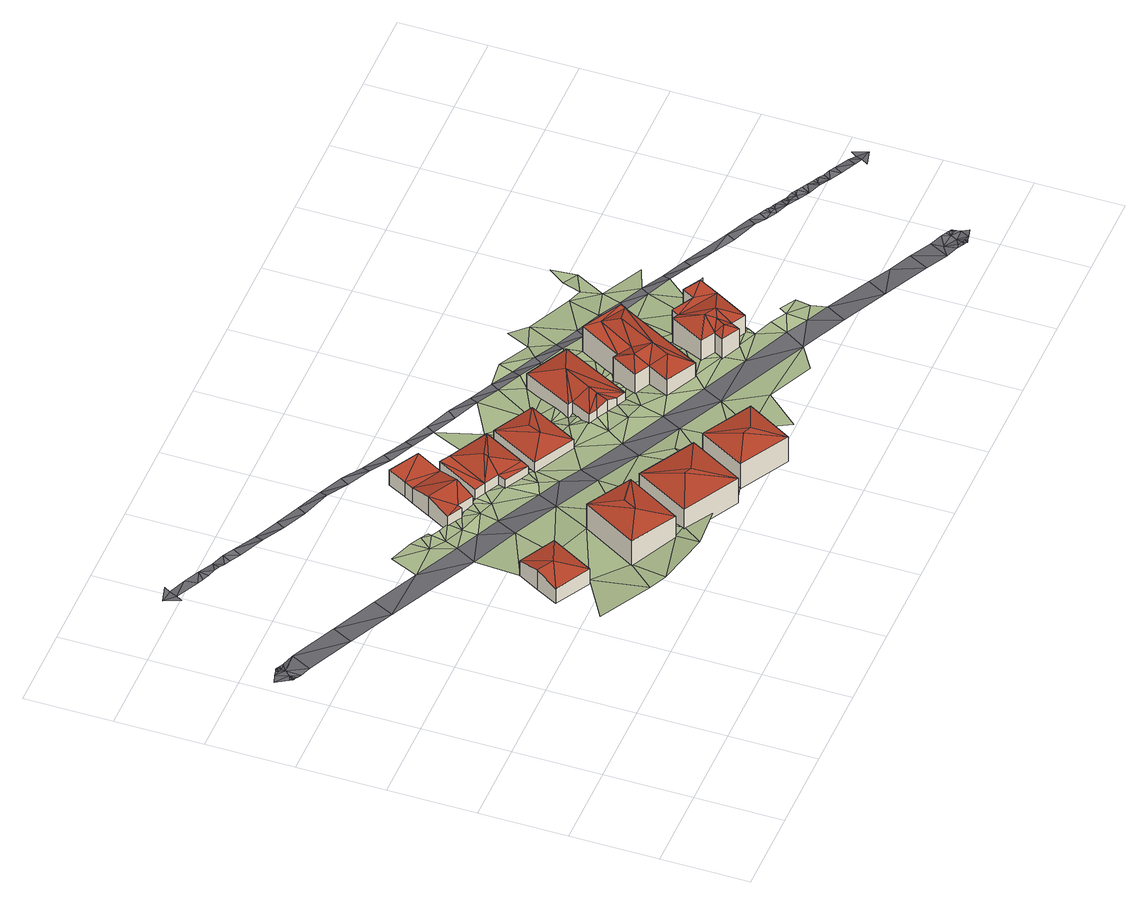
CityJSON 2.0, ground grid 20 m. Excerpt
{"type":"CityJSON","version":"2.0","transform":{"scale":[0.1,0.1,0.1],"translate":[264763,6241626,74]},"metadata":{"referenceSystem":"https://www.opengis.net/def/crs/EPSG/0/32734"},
"CityObjects":{
"building1":{"type":"Building","attributes":{"address":"76 Ritchie Street University Estate Cape Town","building":"house","building:levels":1,"building_height":4.1,"roof_height":87.8,"ground_height":82.9,"plus_code":"4FRW3F64+84M"},"geometry":[{"type":"Solid","lod":"2","boundaries":[[[[0,1,2]],[[0,2,3]],[[2,4,3]],[[1,5,2]],[[2,5,4]],[[6,7,1,0]],[[7,8,5,1]],[[8,9,4,5]],[[9,10,3,4]],[[10,6,0,3]],[[10,9,8,7,6]]]],"semantics":{"surfaces":[{"type":"RoofSurface"},{"type":"WallSurface"},{"type":"GroundSurface"}],"values":[[0,0,0,0,0,1,1,1,1,1,2]]}}]},
"building2":{"type":"Building","attributes":{"address":"78 Ritchie Street University Estate Cape Town","building":"house","building:levels":2,"building_height":6.9,"roof_height":92.8,"ground_height":84.9,"plus_code":"4FRW3F64+75X"},"geometry":[{"type":"Solid","lod":"2","boundaries":[[[[11,12,13]],[[14,15,16]],[[11,16,15]],[[11,15,12]],[[12,15,13]],[[13,15,14]],[[17,18,11,13]],[[18,19,16,11]],[[19,20,14,16]],[[20,17,13,14]],[[20,19,18,17]]]],"semantics":{"surfaces":[{"type":"RoofSurface"},{"type":"WallSurface"},{"type":"GroundSurface"}],"values":[[0,0,0,0,0,0,1,1,1,1,2]]}}]},
"building3":{"type":"Building","attributes":{"address":"80 Ritchie Street University Estate Cape Town","building":"house","building:levels":2,"building_height":6.9,"roof_height":93.3,"ground_height":85.4,"plus_code":"4FRW3F64+769"},"geometry":[{"type":"Solid","lod":"2","boundaries":[[[[21,22,23]],[[24,25,26]],[[21,23,25]],[[21,25,24]],[[22,26,23]],[[23,26,25]],[[27,28,21,24]],[[28,29,22,21]],[[29,30,26,22]],[[30,27,24,26]],[[30,29,28,27]]]],"semantics":{"surfaces":[{"type":"RoofSurface"},{"type":"WallSurface"},{"type":"GroundSurface"}],"values":[[0,0,0,0,0,0,1,1,1,1,2]]}}]},
"building4":{"type":"Building","attributes":{"address":"89 Ritchie Street University Estate Cape Town","building":"house","building:levels":1,"building_height":4.1,"roof_height":84.2,"ground_height":79.3,"plus_code":"4FRW3F64+F66"},"geometry":[{"type":"Solid","lod":"2","boundaries":[[[[31,32,33]],[[33,32,34]],[[34,32,35]],[[36,37,38]],[[36,38,39]],[[39,38,40]],[[41,38,37]],[[35,36,39]],[[35,39,34]],[[42,43,41,37]],[[43,44,38,41]],[[44,45,40,38]],[[45,46,39,40]],[[46,47,34,39]],[[47,48,33,34]],[[48,49,31,33]],[[49,50,32,31]],[[50,51,35,32]],[[51,52,36,35]],[[52,42,37,36]],[[52,51,50,49,48,47,46,45,44,43,42]]]],"semantics":{"surfaces":[{"type":"RoofSurface"},{"type":"WallSurface"},{"type":"GroundSurface"}],"values":[[0,0,0,0,0,0,0,0,0,1,1,1,1,1,1,1,1,1,1,1,2]]}}]},
"building5":{"type":"Building","attributes":{"address":"91 Ritchie Street University Estate Cape Town","building":"house","building:levels":1,"building_height":4.1,"roof_height":85.4,"ground_height":80.1,"plus_code":"4FRW3F64+C6H"},"geometry":[{"type":"Solid","lod":"2","boundaries":[[[[53,54,55]],[[53,55,56]],[[57,58,59]],[[57,59,60]],[[59,53,61]],[[61,53,56]],[[60,62,63]],[[60,59,62]],[[62,59,61]],[[62,61,63]],[[63,61,56]],[[64,65,56,55]],[[65,66,63,56]],[[66,67,60,63]],[[67,68,57,60]],[[68,69,58,57]],[[69,70,59,58]],[[70,71,53,59]],[[71,72,54,53]],[[72,64,55,54]],[[72,71,70,69,68,67,66,65,64]]]],"semantics":{"surfaces":[{"type":"RoofSurface"},{"type":"WallSurface"},{"type":"GroundSurface"}],"values":[[0,0,0,0,0,0,0,0,0,0,0,1,1,1,1,1,1,1,1,1,2]]}}]},
"building6":{"type":"Building","attributes":{"address":"82 Ritchie Street University Estate Cape Town","building":"house","building:levels":2,"building_height":6.9,"roof_height":93.7,"ground_height":86.2,"plus_code":"4FRW3F64+68V"},"geometry":[{"type":"Solid","lod":"2","boundaries":[[[[73,74,75]],[[76,77,78]],[[73,75,77]],[[73,77,76]],[[74,78,75]],[[75,78,77]],[[79,80,73,76]],[[80,81,74,73]],[[81,82,78,74]],[[82,79,76,78]],[[82,81,80,79]]]],"semantics":{"surfaces":[{"type":"RoofSurface"},{"type":"WallSurface"},{"type":"GroundSurface"}],"values":[[0,0,0,0,0,0,1,1,1,1,2]]}}]},
"building7":{"type":"Building","attributes":{"address":"93 Ritchie Street University Estate Cape Town","building":"house","building:levels":1,"building_height":4.1,"roof_height":86.4,"ground_height":80.7,"plus_code":"4FRW3F64+C75"},"geometry":[{"type":"Solid","lod":"2","boundaries":[[[[83,84,85]],[[86,84,87]],[[87,84,83]],[[86,87,88]],[[88,85,84]],[[88,84,86]],[[89,90,83,85]],[[90,91,87,83]],[[91,92,88,87]],[[92,89,85,88]],[[92,91,90,89]]]],"semantics":{"surfaces":[{"type":"RoofSurface"},{"type":"WallSurface"},{"type":"GroundSurface"}],"values":[[0,0,0,0,0,0,1,1,1,1,2]]}}]},
"building8":{"type":"Building","attributes":{"address":"95 Ritchie Street University Estate Cape Town","building":"house","building:levels":1,"building_height":4.1,"roof_height":86.8,"ground_height":81.6,"plus_code":"4FRW3F64+99V"},"geometry":[{"type":"Solid","lod":"2","boundaries":[[[[93,94,95]],[[93,95,96]],[[93,96,97]],[[97,98,93]],[[93,98,99]],[[93,99,94]],[[94,99,100]],[[101,102,103]],[[103,104,101]],[[100,104,103]],[[100,103,94]],[[94,103,95]],[[95,103,102]],[[105,106,96,95]],[[106,107,97,96]],[[107,108,98,97]],[[108,109,99,98]],[[109,110,100,99]],[[110,111,104,100]],[[111,112,101,104]],[[112,113,102,101]],[[113,105,95,102]],[[113,112,111,110,109,108,107,106,105]]]],"semantics":{"surfaces":[{"type":"RoofSurface"},{"type":"WallSurface"},{"type":"GroundSurface"}],"values":[[0,0,0,0,0,0,0,0,0,0,0,0,0,1,1,1,1,1,1,1,1,1,2]]}}]},
"building9":{"type":"Building","attributes":{"address":"97 Ritchie Street University Estate Cape Town","building":"house","building:levels":2,"building_height":6.9,"roof_height":90.7,"ground_height":82.7,"plus_code":"4FRW3F64+9C2"},"geometry":[{"type":"Solid","lod":"2","boundaries":[[[[114,115,116]],[[114,116,117]],[[117,116,118]],[[119,116,115]],[[120,121,122]],[[123,124,118]],[[118,124,121]],[[121,124,122]],[[123,118,116]],[[116,119,123]],[[123,119,124]],[[125,120,122]],[[125,122,124]],[[126,125,127]],[[127,125,124]],[[127,128,126]],[[128,127,115]],[[115,127,119]],[[119,127,124]],[[129,130,118,121]],[[130,131,117,118]],[[131,132,114,117]],[[132,133,115,114]],[[133,134,128,115]],[[134,135,126,128]],[[135,136,125,126]],[[136,137,120,125]],[[137,129,121,120]],[[137,136,135,134,133,132,131,130,129]]]],"semantics":{"surfaces":[{"type":"RoofSurface"},{"type":"WallSurface"},{"type":"GroundSurface"}],"values":[[0,0,0,0,0,0,0,0,0,0,0,0,0,0,0,0,0,0,0,1,1,1,1,1,1,1,1,1,2]]}}]},
"building10":{"type":"Building","attributes":{"address":"99 Ritchie Street University Estate Cape Town","building":"house","building:levels":2,"building_height":6.9,"roof_height":92.7,"ground_height":84.8,"plus_code":"4FRW3F64+8F6"},"geometry":[{"type":"Solid","lod":"2","boundaries":[[[[138,139,140]],[[141,140,142]],[[142,140,143]],[[143,140,139]],[[143,144,145]],[[146,147,148]],[[148,147,149]],[[147,150,149]],[[151,150,147]],[[151,147,146]],[[152,153,139]],[[139,153,144]],[[139,144,143]],[[153,152,154]],[[154,151,153]],[[153,151,146]],[[153,146,144]],[[144,146,148]],[[144,148,145]],[[155,156,143,145]],[[156,157,142,143]],[[157,158,141,142]],[[158,159,140,141]],[[159,160,138,140]],[[160,161,139,138]],[[161,162,152,139]],[[162,163,154,152]],[[163,164,151,154]],[[164,165,150,151]],[[165,166,149,150]],[[166,167,148,149]],[[167,155,145,148]],[[167,166,165,164,163,162,161,160,159,158,157,156,155]]]],"semantics":{"surfaces":[{"type":"RoofSurface"},{"type":"WallSurface"},{"type":"GroundSurface"}],"values":[[0,0,0,0,0,0,0,0,0,0,0,0,0,0,0,0,0,0,0,1,1,1,1,1,1,1,1,1,1,1,1,1,2]]}}]},
"terrain1":{"type":"TINRelief","geometry":[{"type":"CompositeSurface","lod":"1","boundaries":[[[168,169,170]],[[171,172,170]],[[172,168,170]],[[173,172,171]],[[18,168,172]],[[171,174,173]],[[175,176,177]],[[178,168,18]],[[6,179,180]],[[179,6,178]],[[181,177,176]],[[175,177,182]],[[183,173,174]],[[181,184,177]],[[177,185,182]],[[186,177,184]],[[185,177,186]],[[173,183,187]],[[181,188,184]],[[183,174,189]],[[190,188,181]],[[186,184,191]],[[187,183,192]],[[186,193,185]],[[178,18,194]],[[178,194,179]],[[195,184,188]],[[191,184,195]],[[192,196,187]],[[190,197,188]],[[196,192,198]],[[199,195,188]],[[190,200,197]],[[201,196,198]],[[202,199,188]],[[203,194,18]],[[197,202,188]],[[28,201,198]],[[200,204,197]],[[197,205,202]],[[202,205,206]],[[207,201,28]],[[205,197,208]],[[209,204,200]],[[197,204,208]],[[210,203,207]],[[203,211,194]],[[207,28,210]],[[212,208,204]],[[208,212,213]],[[214,212,204]],[[210,211,203]],[[215,204,209]],[[216,217,218]],[[219,213,212]],[[215,214,204]],[[213,219,220]],[[221,210,28]],[[215,209,222]],[[215,223,214]],[[219,224,220]],[[209,225,222]],[[216,218,226]],[[220,224,227]],[[228,215,222]],[[225,229,222]],[[228,222,230]],[[231,211,210]],[[221,216,226]],[[227,224,232]],[[230,222,229]],[[225,233,229]],[[231,210,221]],[[229,234,230]],[[221,226,80]],[[234,229,235]],[[236,234,235]],[[221,80,237]],[[229,233,238]],[[231,221,237]],[[239,236,235]],[[239,240,236]],[[241,238,233]],[[242,240,239]],[[80,243,237]],[[240,242,244]],[[243,231,237]],[[245,243,80]],[[244,242,92]],[[92,246,244]],[[247,246,248]],[[238,241,249]],[[248,246,92]],[[250,251,238]],[[247,248,252]],[[238,249,253]],[[248,92,254]],[[241,255,249]],[[250,238,253]],[[256,245,257]],[[243,245,256]],[[255,241,258]],[[251,250,259]],[[260,248,254]],[[253,249,261]],[[260,251,259]],[[262,257,263]],[[250,253,264]],[[255,265,249]],[[249,265,261]],[[250,266,259]],[[267,250,264]],[[266,250,267]],[[255,258,268]],[[259,266,269]],[[256,257,262]],[[248,260,270]],[[266,267,271]],[[260,259,272]],[[265,255,273]],[[272,259,269]],[[255,268,273]],[[274,268,258]],[[275,260,272]],[[273,268,276]],[[274,258,277]],[[268,278,276]],[[268,274,278]],[[260,279,270]],[[107,260,275]],[[260,107,279]],[[276,278,280]],[[274,281,278]],[[280,282,276]],[[274,277,283]],[[262,284,256]],[[280,285,282]],[[286,282,285]],[[287,282,286]],[[288,279,107]],[[277,289,283]],[[284,262,290]],[[287,286,291]],[[286,292,291]],[[293,289,277]],[[291,294,287]],[[107,295,288]],[[289,296,283]],[[294,297,287]],[[298,299,300]],[[295,107,301]],[[296,302,283]],[[287,297,301]],[[303,283,302]],[[296,289,304]],[[289,293,305]],[[299,298,306]],[[132,301,297]],[[301,307,295]],[[293,308,305]],[[132,307,301]],[[299,306,309]],[[310,303,302]],[[293,311,308]],[[303,310,312]],[[313,314,305]],[[315,309,306]],[[305,308,313]],[[132,316,307]],[[312,310,317]],[[317,310,318]],[[319,316,132]],[[313,308,320]],[[308,311,321]],[[320,322,313]],[[309,315,323]],[[320,324,322]],[[325,312,317]],[[321,311,326]],[[326,311,327]],[[324,328,322]],[[325,329,312]],[[323,315,330]],[[331,316,319]],[[309,323,332]],[[333,331,319]],[[317,334,335]],[[328,324,336]],[[337,331,333]],[[328,336,338]],[[329,325,337]],[[325,317,335]],[[339,335,334]],[[340,326,327]],[[341,338,336]],[[327,342,340]],[[338,341,343]],[[331,337,344]],[[337,325,344]],[[345,346,326]],[[347,343,341]],[[326,340,345]],[[330,348,323]],[[349,348,330]],[[347,341,350]],[[351,325,335]],[[350,157,347]],[[157,352,335]],[[344,325,351]],[[157,350,353]],[[335,352,351]],[[349,354,355]],[[157,353,352]],[[349,355,348]],[[353,356,352]],[[357,355,354]],[[358,348,355]],[[351,352,359]],[[358,355,360]],[[361,355,357]],[[358,360,362]],[[362,360,363]]]}]},
"road1":{"type":"Road","attributes":{"highway":"residential","name":"Ritchie Street","surface":"asphalt","lanes":2,"width":5.5},"geometry":[{"type":"MultiSurface","lod":"1","boundaries":[[[364,365,366]],[[225,211,233]],[[256,258,243]],[[367,368,369]],[[370,371,372]],[[181,176,180]],[[373,374,375]],[[376,377,378]],[[379,380,381]],[[211,225,194]],[[284,311,293]],[[382,383,384]],[[233,231,241]],[[385,180,176]],[[256,284,293]],[[386,387,365]],[[211,231,233]],[[369,368,385]],[[200,179,194]],[[241,243,258]],[[327,388,342]],[[368,367,389]],[[200,194,209]],[[258,256,277]],[[342,364,366]],[[382,390,383]],[[380,377,376]],[[391,392,367]],[[380,393,377]],[[394,393,395]],[[396,393,394]],[[397,398,399]],[[393,373,377]],[[378,377,375]],[[398,400,401]],[[402,403,404]],[[405,406,372]],[[370,407,371]],[[408,401,409]],[[402,404,410]],[[411,372,406]],[[372,412,370]],[[413,409,404]],[[412,372,414]],[[411,415,372]],[[415,416,414]],[[372,415,414]],[[393,380,395]],[[417,405,418]],[[418,391,417]],[[376,381,380]],[[373,375,377]],[[372,371,418]],[[389,367,392]],[[373,419,374]],[[382,384,420]],[[365,364,386]],[[421,387,386]],[[404,409,410]],[[422,384,383]],[[423,424,421]],[[382,425,390]],[[387,421,426]],[[423,425,424]],[[427,384,428]],[[384,422,428]],[[380,379,395]],[[384,429,420]],[[401,430,398]],[[420,429,431]],[[427,429,384]],[[424,432,426]],[[401,400,409]],[[399,420,431]],[[433,410,409]],[[434,401,408]],[[409,400,433]],[[413,408,409]],[[403,413,404]],[[396,435,373]],[[372,418,405]],[[419,371,407]],[[392,391,418]],[[373,393,396]],[[373,392,419]],[[392,371,419]],[[418,371,392]],[[398,430,399]],[[390,425,423]],[[432,401,434]],[[420,430,382]],[[373,435,392]],[[435,389,392]],[[430,425,382]],[[401,424,430]],[[399,430,420]],[[401,432,424]],[[179,190,180]],[[424,425,430]],[[426,421,424]],[[181,180,190]],[[327,284,388]],[[385,176,436]],[[284,327,311]],[[243,241,231]],[[364,342,388]],[[209,194,225]],[[256,293,277]],[[385,436,369]],[[190,179,200]]]}]},
"road2":{"type":"Road","attributes":{"highway":"service","name":"Tooting Lane","lanes":1,"width":2.2},"geometry":[{"type":"MultiSurface","lod":"1","boundaries":[[[437,438,439]],[[440,439,438]],[[441,438,437]],[[344,354,349]],[[442,443,444]],[[270,445,446]],[[447,448,449]],[[449,450,451]],[[450,449,448]],[[306,298,295]],[[452,453,454]],[[455,456,457]],[[458,459,460]],[[445,270,461]],[[462,463,464]],[[354,351,357]],[[465,466,467]],[[468,469,470]],[[453,471,454]],[[306,307,315]],[[472,473,474]],[[475,476,477]],[[474,473,478]],[[288,298,300]],[[459,458,479]],[[480,448,471]],[[437,481,482]],[[455,483,484]],[[472,485,473]],[[486,487,488]],[[316,315,307]],[[489,490,491]],[[492,493,494]],[[495,463,462]],[[485,472,496]],[[482,464,463]],[[487,497,488]],[[498,485,496]],[[499,475,477]],[[330,316,331]],[[453,480,471]],[[500,497,495]],[[501,502,503]],[[504,457,505]],[[506,499,486]],[[493,453,507]],[[455,457,483]],[[508,499,509]],[[510,457,511]],[[476,512,477]],[[457,510,483]],[[477,512,505]],[[499,508,475]],[[486,488,513]],[[502,455,503]],[[495,462,514]],[[515,497,516]],[[497,515,488]],[[504,511,457]],[[457,456,505]],[[505,512,504]],[[499,517,486]],[[506,509,499]],[[502,501,498]],[[497,487,495]],[[500,516,497]],[[505,517,477]],[[499,477,517]],[[443,442,489]],[[486,513,506]],[[495,514,500]],[[490,489,442]],[[490,492,491]],[[349,331,344]],[[448,480,450]],[[494,493,507]],[[492,490,493]],[[452,507,453]],[[485,498,501]],[[503,455,484]],[[502,456,455]],[[481,437,439]],[[464,482,481]],[[446,445,518]],[[298,288,295]],[[307,306,295]],[[460,470,519]],[[520,468,252]],[[300,461,279]],[[478,357,359]],[[479,467,521]],[[522,465,444]],[[331,349,330]],[[315,316,330]],[[470,469,519]],[[458,460,519]],[[252,518,520]],[[469,468,520]],[[461,270,279]],[[288,300,279]],[[518,252,446]],[[357,351,359]],[[474,478,359]],[[351,354,344]],[[467,466,521]],[[459,479,521]],[[444,443,522]],[[466,465,522]]]}]}
},
"vertices":[
[420,540,130],[393,491,143],[430,470,143],[503,495,130],[447,396,130],[366,441,130],[420,540,89],[393,491,89],[366,441,89],[447,396,89],[503,495,89],
[582,453,178],[607,380,191],[684,394,178],[610,268,178],[590,349,191],[509,327,178],[684,394,109],[582,453,109],[509,327,109],[610,268,109],
[701,382,183],[631,257,183],[722,290,196],[829,310,183],[740,282,196],[759,186,183],[829,310,114],[701,382,114],[631,257,114],[759,186,114],
[622,902,94],[599,860,94],[691,864,94],[657,803,94],[587,839,94],[562,794,107],[532,740,94],[571,732,94],[631,757,107],[607,713,94],[566,722,94],[532,740,53],[566,722,53],[571,732,53],[607,713,53],[631,757,53],[657,803,53],[691,864,53],[622,902,53],[599,860,53],[587,839,53],[562,794,53],
[678,683,102],[669,665,102],[725,635,102],[735,653,102],[675,811,102],[621,713,102],[644,701,102],[698,798,102],[711,718,115],[716,730,115],[788,750,102],[725,635,61],[735,653,61],[788,750,61],[698,798,61],[675,811,61],[621,713,61],[644,701,61],[678,683,61],[669,665,61],
[854,300,191],[793,195,191],[871,217,204],[966,236,191],[892,208,204],[905,131,191],[966,236,122],[854,300,122],[793,195,122],[905,131,122],
[828,574,108],[810,641,121],[734,624,108],[825,670,121],[890,688,108],[796,738,108],[734,624,67],[828,574,67],[890,688,67],[796,738,67],
[1003,657,130],[968,593,130],[990,521,117],[1072,680,117],[973,731,117],[915,618,117],[925,613,117],[901,567,117],[945,544,127],[968,532,117],[958,572,127],[920,557,117],[990,521,76],[1072,680,76],[973,731,76],[915,618,76],[925,613,76],[901,567,76],[920,557,76],[945,544,76],[968,532,76],
[1108,659,156],[1054,561,156],[1135,629,156],[1199,609,156],[1192,597,156],[1085,543,156],[1016,440,156],[1085,402,156],[1078,461,169],[1145,588,169],[1100,502,169],[1043,488,156],[1009,506,156],[1053,525,169],[1043,567,156],[1085,402,87],[1192,597,87],[1199,609,87],[1108,659,87],[1054,561,87],[1043,567,87],[1009,506,87],[1043,488,87],[1016,440,87],
[1199,496,177],[1189,479,177],[1249,468,177],[1265,496,177],[1304,473,177],[1279,427,177],[1222,409,190],[1235,349,177],[1197,397,187],[1185,376,187],[1203,366,177],[1192,346,177],[1152,368,177],[1164,389,177],[1176,486,177],[1196,423,190],[1132,407,177],[1235,349,108],[1279,427,108],[1304,473,108],[1265,496,108],[1249,468,108],[1199,496,108],[1189,479,108],[1176,486,108],[1132,407,108],[1164,389,108],[1152,368,108],[1192,346,108],[1203,366,108],
[447,396,99],[342,334,108],[443,262,125],[482,242,127],[509,327,112],[610,268,124],[591,208,143],[404,815,61],[375,751,62],[456,751,65],[503,495,94],[542,595,86],[445,649,71],[472,697,70],[459,794,62],[631,257,134],[487,728,67],[482,781,63],[494,761,67],[631,303,125],[524,705,74],[701,218,131],[521,670,74],[512,751,67],[650,292,125],[499,771,63],[639,541,93],[532,740,72],[644,325,118],[582,687,76],[670,327,119],[548,731,72],[570,643,79],[664,360,118],[566,722,71],[649,414,112],[615,674,78],[589,722,71],[571,732,71],[684,394,114],[607,713,76],[667,589,86],[726,432,109],[737,487,99],[621,713,78],[617,730,74],[644,701,78],[669,665,83],[794,248,126],[759,186,133],[793,195,128],[640,748,74],[631,757,74],[829,310,122],[702,605,86],[678,683,79],[656,776,68],[716,562,90],[833,264,125],[657,803,68],[704,646,83],[734,624,84],[725,635,84],[834,433,103],[675,811,64],[765,535,90],[735,653,84],[754,659,84],[748,677,77],[866,365,118],[828,574,87],[773,695,75],[761,701,77],[862,480,97],[787,721,67],[931,379,113],[778,733,67],[924,260,126],[788,750,67],[752,769,61],[825,768,63],[889,520,97],[883,605,90],[851,617,81],[804,872,53],[901,567,97],[832,719,67],[934,493,104],[1029,325,122],[966,236,129],[960,426,107],[885,645,82],[890,688,75],[920,557,99],[1068,231,136],[1000,154,137],[910,584,90],[945,544,99],[915,618,82],[916,596,92],[975,481,107],[924,636,85],[905,815,68],[925,613,92],[933,654,85],[968,532,99],[1016,440,116],[951,690,80],[990,521,99],[1057,372,118],[1009,506,107],[955,787,69],[1024,532,100],[1043,488,109],[1008,557,99],[1085,402,122],[1223,217,142],[1033,549,100],[1043,567,91],[1026,592,91],[1005,759,76],[1152,368,126],[1165,180,144],[1063,579,91],[1054,561,100],[1155,318,129],[1073,596,89],[1056,731,76],[1132,407,126],[1088,624,87],[1017,778,69],[1029,813,69],[966,806,69],[1072,680,82],[1157,451,119],[1139,500,109],[1164,389,126],[1192,346,131],[1067,749,76],[1106,702,82],[1234,327,133],[1100,775,69],[1176,486,110],[1252,264,142],[1166,548,95],[1235,349,133],[1203,366,131],[1118,721,76],[1157,674,83],[1199,496,110],[1189,479,110],[1164,628,88],[1244,345,133],[1272,306,141],[1244,366,133],[1160,794,67],[1261,374,125],[1229,585,96],[1307,286,141],[1301,237,143],[1254,384,125],[1192,597,93],[1168,693,83],[1207,646,89],[1133,833,59],[1182,619,89],[1232,477,110],[1265,496,110],[1274,398,127],[1199,609,93],[1266,405,127],[1249,468,110],[1345,247,144],[1288,421,117],[1350,210,147],[1279,427,117],[1258,618,90],[1353,282,141],[1317,303,141],[1291,450,117],[1255,743,75],[1219,665,90],[1308,455,117],[1308,589,98],[1313,509,108],[1318,473,113],[1269,636,91],[1286,681,87],[1377,495,114],[1320,608,97],[1281,729,81],[1358,561,106],[1326,751,84],[1377,631,92],[1307,776,70],[1326,811,78],
[1418,109,157],[1496,129,153],[1447,156,152],[83,913,34],[153,811,47],[180,859,43],[39,934,25],[38,927,25],[43,932,25],[26,899,32],[5,924,23],[14,895,30],[16,889,32],[19,890,32],[15,891,32],[17,887,32],[17,888,32],[16,888,32],[1609,11,170],[1608,4,170],[1614,4,170],[250,757,56],[1515,55,164],[1544,102,158],[1320,163,152],[56,865,38],[1603,6,170],[61,925,25],[37,911,32],[22,888,32],[22,884,32],[19,885,32],[27,881,32],[1651,11,168],[1647,28,163],[1632,6,168],[1644,38,163],[1627,43,163],[1642,47,163],[1642,48,163],[1640,47,163],[48,932,25],[46,933,25],[34,932,25],[1636,51,163],[1639,45,163],[1643,45,163],[45,934,25],[41,934,25],[1639,50,163],[42,935,25],[43,935,25],[44,935,25],[52,930,25],[46,924,25],[24,930,25],[1616,9,170],[1564,28,164],[1612,1,170],[1588,15,170],[1589,45,164],[1599,17,170],[1593,75,158],[1615,2,170],[1613,2,170],[1617,3,168],[1619,27,163],[1622,4,168],[1618,61,163],[1643,43,163],[1630,55,163],[36,876,32],[277,805,53],
[1812,307,131],[1842,303,128],[1824,325,124],[1833,338,124],[1803,293,131],[361,1146,18],[401,1098,25],[411,1117,20],[866,863,63],[854,844,59],[191,1197,5],[199,1211,5],[180,1235,1],[210,1231,1],[218,1245,3],[274,1169,12],[278,1192,12],[262,1176,9],[1607,432,119],[1610,420,119],[1620,427,119],[613,1004,45],[602,985,45],[653,957,47],[916,834,64],[1761,360,128],[1762,335,128],[1774,353,127],[462,1089,25],[501,1042,32],[512,1061,32],[753,900,50],[714,948,43],[703,929,43],[249,1183,9],[1459,504,111],[1421,551,104],[1409,533,107],[1660,417,119],[1654,421,119],[1650,406,124],[1370,580,98],[563,1032,41],[245,1211,9],[1807,335,127],[1795,316,131],[1616,442,119],[1610,445,119],[1521,495,112],[1686,377,124],[1711,363,129],[1711,389,124],[350,1127,18],[336,1160,18],[325,1141,18],[312,1148,18],[311,1174,12],[300,1155,18],[1736,349,128],[1510,476,112],[1721,370,124],[1560,448,123],[1670,398,124],[1736,375,124],[1572,466,119],[1585,434,119],[1597,452,119],[1635,431,119],[1636,406,124],[1685,403,124],[287,1162,18],[1673,410,124],[1679,406,124],[1622,438,119],[1629,435,119],[1648,424,119],[1698,396,124],[1748,367,124],[1723,382,124],[1730,378,124],[1661,391,124],[815,891,53],[664,976,40],[765,919,45],[552,1013,48],[451,1070,25]
]}
